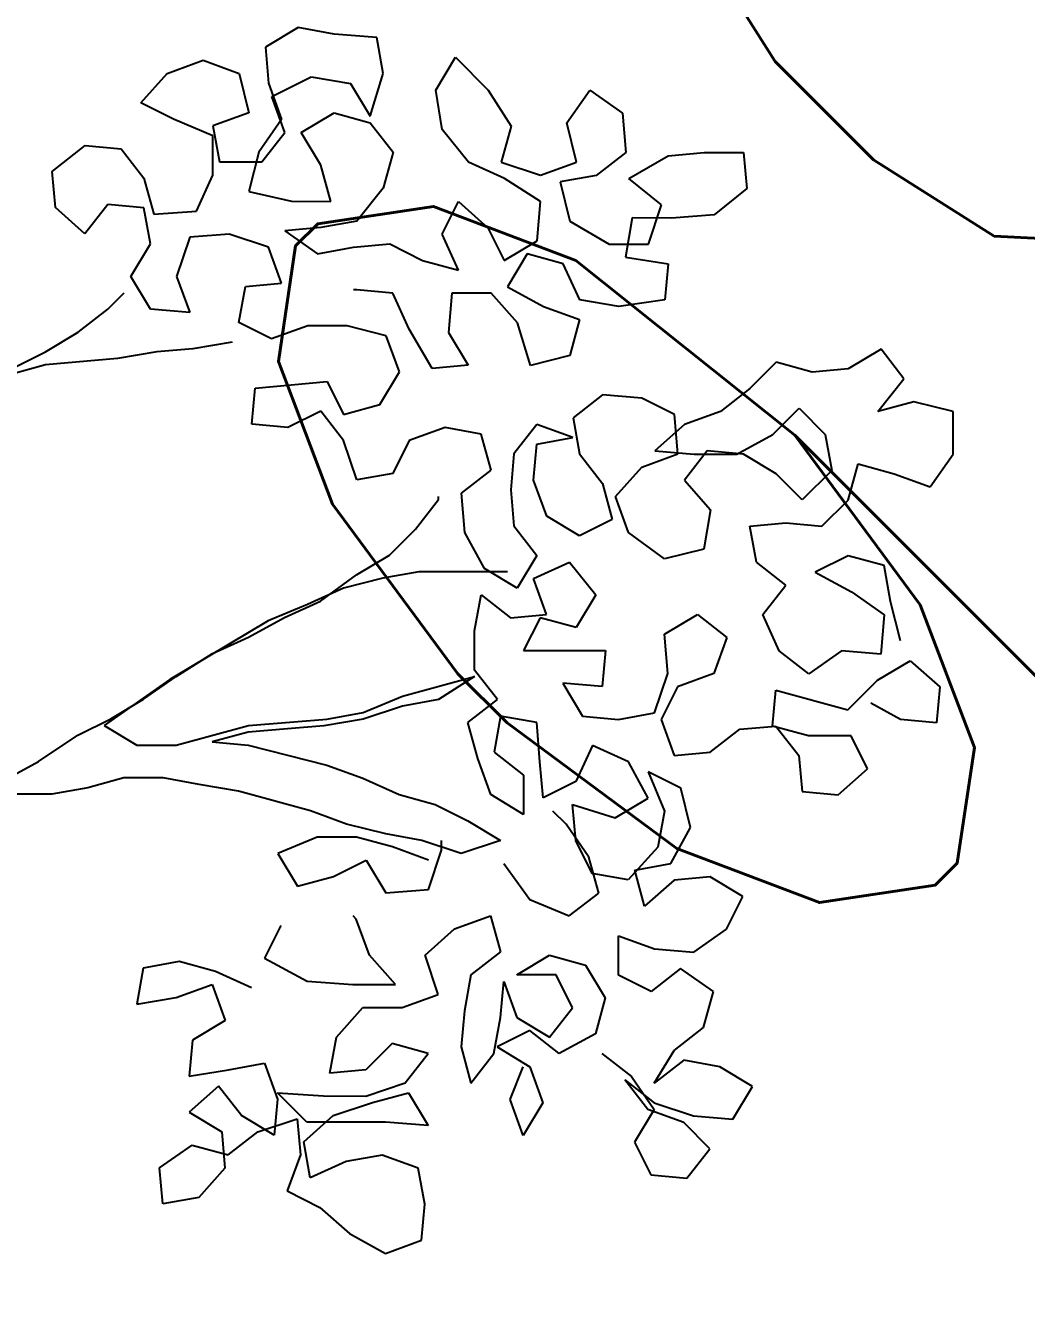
# Model space of a CAD drawing. Header units: millimetres. Extents: x 684983 to 685377, y 990360 to 990509.
# Drawn here: x 685053.026 to 685053.574, y 990443.245 to 990443.953 of the extents above; entities that cross this region are included whole.
import ezdxf

# ---------------------------------------------------------------- set-up
doc = ezdxf.new("R2010")
doc.units = ezdxf.units.MM
doc.layers.add('GRID LEVELS', color=7, linetype='Continuous', lineweight=13)
doc.layers.add('JACK  FRUIT TREE', color=7, linetype='Continuous')
doc.styles.get("Standard").update_dxf_attribs({"font": 'RomanS'})

# ---------------------------------------------------------------- blocks, each defined once
blk = doc.blocks.new('JT')
at = {"color": 3}
for p, q in [((0.58548, 1.18347, 157.72663), (0.5735, 1.1763, 157.72663)), ((0.59863, 1.18106, 157.72663), (0.58548, 1.18347, 157.72663)), ((0.61419, 1.17985, 157.72663), (0.59863, 1.18106, 157.72663)), ((0.61657, 1.16669, 157.72663), (0.61419, 1.17985, 157.72663)), ((0.5735, 1.1763, 157.72663), (0.57469, 1.16314, 157.72663)), ((0.5376, 1.16676, 157.72663), (0.55077, 1.17153, 157.72663)), ((0.55077, 1.17153, 157.72663), (0.56392, 1.16674, 157.72663)), ((0.63571, 1.16069, 157.72663), (0.6429, 1.17265, 157.72663)), ((0.6429, 1.17265, 157.72663), (0.65485, 1.16067, 157.72663)), ((0.52802, 1.156, 157.72663), (0.5376, 1.16676, 157.72663)), ((0.56392, 1.16674, 157.72663), (0.5675, 1.15237, 157.72663)), ((0.57588, 1.15835, 157.72663), (0.59024, 1.16551, 157.72663)), ((0.59024, 1.16551, 157.72663), (0.6046, 1.16311, 157.72663)), ((0.61177, 1.15114, 157.72663), (0.61657, 1.16669, 157.72663)), ((0.57469, 1.16314, 157.72663), (0.57946, 1.14997, 157.72663)), ((0.6046, 1.16311, 157.72663), (0.61177, 1.15114, 157.72663)), ((0.63809, 1.14633, 157.72663), (0.63571, 1.16069, 157.72663)), ((0.65485, 1.16067, 157.72663), (0.66321, 1.1475, 157.72663)), ((0.53998, 1.15001, 157.72663), (0.52802, 1.156, 157.72663)), ((0.58065, 1.14518, 157.72663), (0.57588, 1.15835, 157.72663)), ((0.68355, 1.14868, 157.72663), (0.69194, 1.16064, 157.72663)), ((0.69194, 1.16064, 157.72663), (0.7039, 1.15225, 157.72663)), ((0.5675, 1.15237, 157.72663), (0.55433, 1.1476, 157.72663)), ((0.58664, 1.14518, 157.72663), (0.59861, 1.15235, 157.72663)), ((0.59861, 1.15235, 157.72663), (0.61177, 1.14874, 157.72663)), ((0.7039, 1.15225, 157.72663), (0.70508, 1.13789, 157.72663)), ((0.55433, 1.14401, 157.72663), (0.53998, 1.15001, 157.72663)), ((0.55433, 1.1476, 157.72663), (0.55672, 1.13444, 157.72663)), ((0.57946, 1.14997, 157.72663), (0.57108, 1.13801, 157.72663)), ((0.61177, 1.14874, 157.72663), (0.62013, 1.13797, 157.72663)), ((0.66321, 1.1475, 157.72663), (0.65961, 1.13434, 157.72663)), ((0.68713, 1.13432, 157.72663), (0.68355, 1.14868, 157.72663)), ((0.55432, 1.12965, 157.72663), (0.55433, 1.14401, 157.72663)), ((0.57227, 1.13442, 157.72663), (0.58065, 1.14518, 157.72663)), ((0.5938, 1.13321, 157.72663), (0.58664, 1.14518, 157.72663)), ((0.64765, 1.13435, 157.72663), (0.63809, 1.14633, 157.72663)), ((0.49569, 1.1309, 157.72663), (0.50767, 1.14046, 157.72663)), ((0.50767, 1.14046, 157.72663), (0.52083, 1.13926, 157.72663)), ((0.52083, 1.13926, 157.72663), (0.52919, 1.12848, 157.72663)), ((0.57108, 1.13801, 157.72663), (0.56747, 1.12366, 157.72663)), ((0.62013, 1.13797, 157.72663), (0.61653, 1.12481, 157.72663)), ((0.70508, 1.13789, 157.72663), (0.6943, 1.12953, 157.72663)), ((0.72063, 1.13668, 157.72663), (0.73379, 1.13786, 157.72663)), ((0.73379, 1.13786, 157.72663), (0.74815, 1.13785, 157.72663)), ((0.74815, 1.13785, 157.72663), (0.74934, 1.12469, 157.72663)), ((0.55672, 1.13444, 157.72663), (0.57227, 1.13442, 157.72663)), ((0.59738, 1.12004, 157.72663), (0.5938, 1.13321, 157.72663)), ((0.6608, 1.12836, 157.72663), (0.64765, 1.13435, 157.72663)), ((0.65961, 1.13434, 157.72663), (0.67396, 1.12954, 157.72663)), ((0.67396, 1.12954, 157.72663), (0.68713, 1.13432, 157.72663)), ((0.70627, 1.12832, 157.72663), (0.72063, 1.13668, 157.72663)), ((0.49688, 1.11774, 157.72663), (0.49569, 1.1309, 157.72663)), ((0.52919, 1.12848, 157.72663), (0.53277, 1.11532, 157.72663)), ((0.54832, 1.1165, 157.72663), (0.55432, 1.12965, 157.72663)), ((0.67396, 1.11997, 157.72663), (0.6608, 1.12836, 157.72663)), ((0.6943, 1.12953, 157.72663), (0.68114, 1.12714, 157.72663)), ((0.71822, 1.11874, 157.72663), (0.70627, 1.12832, 157.72663)), ((0.56747, 1.12366, 157.72663), (0.58302, 1.12006, 157.72663)), ((0.61653, 1.12481, 157.72663), (0.60695, 1.11286, 157.72663)), ((0.68114, 1.12714, 157.72663), (0.68472, 1.11278, 157.72663)), ((0.74934, 1.12469, 157.72663), (0.73736, 1.11513, 157.72663)), ((0.51602, 1.11892, 157.72663), (0.50764, 1.10816, 157.72663)), ((0.52918, 1.11771, 157.72663), (0.51602, 1.11892, 157.72663)), ((0.58302, 1.12006, 157.72663), (0.59738, 1.12004, 157.72663)), ((0.63805, 1.10804, 157.72663), (0.64404, 1.12, 157.72663)), ((0.64404, 1.12, 157.72663), (0.6548, 1.11042, 157.72663)), ((0.67275, 1.10562, 157.72663), (0.67396, 1.11997, 157.72663)), ((0.71342, 1.10438, 157.72663), (0.71822, 1.11874, 157.72663)), ((0.50764, 1.10816, 157.72663), (0.49688, 1.11774, 157.72663)), ((0.53156, 1.10455, 157.72663), (0.52918, 1.11771, 157.72663)), ((0.53277, 1.11532, 157.72663), (0.54832, 1.1165, 157.72663)), ((0.70745, 1.11396, 157.72663), (0.70504, 1.0996, 157.72663)), ((0.72181, 1.11395, 157.72663), (0.70745, 1.11396, 157.72663)), ((0.73736, 1.11513, 157.72663), (0.72181, 1.11395, 157.72663)), ((0.59378, 1.11047, 157.72663), (0.58062, 1.10929, 157.72663)), ((0.58062, 1.10929, 157.72663), (0.59258, 1.1009, 157.72663)), ((0.60695, 1.11286, 157.72663), (0.59378, 1.11047, 157.72663)), ((0.6548, 1.11042, 157.72663), (0.66077, 1.09845, 157.72663)), ((0.68472, 1.11278, 157.72663), (0.69907, 1.1044, 157.72663)), ((0.52437, 1.09259, 157.72663), (0.53156, 1.10455, 157.72663)), ((0.54592, 1.10693, 157.72663), (0.54112, 1.09258, 157.72663)), ((0.56028, 1.10811, 157.72663), (0.54592, 1.10693, 157.72663)), ((0.57463, 1.10331, 157.72663), (0.56028, 1.10811, 157.72663)), ((0.60574, 1.10328, 157.72663), (0.6189, 1.10447, 157.72663)), ((0.6189, 1.10447, 157.72663), (0.63086, 1.09848, 157.72663)), ((0.64402, 1.09487, 157.72663), (0.63805, 1.10804, 157.72663)), ((0.66077, 1.09845, 157.72663), (0.67275, 1.10562, 157.72663)), ((0.69907, 1.1044, 157.72663), (0.71342, 1.10438, 157.72663)), ((0.57941, 1.09015, 157.72663), (0.57463, 1.10331, 157.72663)), ((0.59258, 1.1009, 157.72663), (0.60574, 1.10328, 157.72663)), ((0.66915, 1.10083, 157.72663), (0.66196, 1.08888, 157.72663)), ((0.68231, 1.09723, 157.72663), (0.66915, 1.10083, 157.72663)), ((0.70504, 1.0996, 157.72663), (0.7206, 1.0972, 157.72663)), ((0.63086, 1.09848, 157.72663), (0.64402, 1.09487, 157.72663)), ((0.68828, 1.08407, 157.72663), (0.68231, 1.09723, 157.72663)), ((0.7206, 1.0972, 157.72663), (0.71939, 1.08404, 157.72663)), ((0.53154, 1.08062, 157.72663), (0.52437, 1.09259, 157.72663)), ((0.54112, 1.09258, 157.72663), (0.5459, 1.07941, 157.72663)), ((0.56625, 1.08896, 157.72663), (0.57941, 1.09015, 157.72663)), ((0.56384, 1.0758, 157.72663), (0.56625, 1.08896, 157.72663)), ((0.60692, 1.08773, 157.72663), (0.60573, 1.08773, 157.72663)), ((0.62008, 1.08652, 157.72663), (0.60692, 1.08773, 157.72663)), ((0.62605, 1.07335, 157.72663), (0.62008, 1.08652, 157.72663)), ((0.64162, 1.0865, 157.72663), (0.64041, 1.07214, 157.72663)), ((0.65598, 1.08649, 157.72663), (0.64162, 1.0865, 157.72663)), ((0.66554, 1.07571, 157.72663), (0.65598, 1.08649, 157.72663)), ((0.66196, 1.08888, 157.72663), (0.67512, 1.08168, 157.72663)), ((0.5459, 1.07941, 157.72663), (0.53154, 1.08062, 157.72663)), ((0.67512, 1.08168, 157.72663), (0.68827, 1.07689, 157.72663)), ((0.70264, 1.08166, 157.72663), (0.68828, 1.08407, 157.72663)), ((0.71939, 1.08404, 157.72663), (0.70264, 1.08166, 157.72663)), ((0.5758, 1.06981, 157.72663), (0.56384, 1.0758, 157.72663)), ((0.68827, 1.07689, 157.72663), (0.68467, 1.06373, 157.72663)), ((0.58897, 1.07458, 157.72663), (0.5758, 1.06981, 157.72663)), ((0.60332, 1.07457, 157.72663), (0.58897, 1.07458, 157.72663)), ((0.61768, 1.07097, 157.72663), (0.60332, 1.07457, 157.72663)), ((0.63442, 1.05899, 157.72663), (0.62605, 1.07335, 157.72663)), ((0.64041, 1.07214, 157.72663), (0.64758, 1.06017, 157.72663)), ((0.67031, 1.06015, 157.72663), (0.66554, 1.07571, 157.72663)), ((0.62245, 1.0578, 157.72663), (0.61768, 1.07097, 157.72663)), ((0.68467, 1.06373, 157.72663), (0.67031, 1.06015, 157.72663)), ((0.79834, 1.06602, 157.72663), (0.78637, 1.05885, 157.72663)), ((0.8067, 1.05524, 157.72663), (0.79834, 1.06602, 157.72663)), ((0.61526, 1.04585, 157.72663), (0.62245, 1.0578, 157.72663)), ((0.64758, 1.06017, 157.72663), (0.63442, 1.05899, 157.72663)), ((0.76005, 1.06127, 157.72663), (0.75047, 1.0517, 157.72663)), ((0.7732, 1.05767, 157.72663), (0.76005, 1.06127, 157.72663)), ((0.78637, 1.05885, 157.72663), (0.7732, 1.05767, 157.72663)), ((0.5698, 1.05187, 157.72663), (0.59613, 1.05424, 157.72663)), ((0.59613, 1.05424, 157.72663), (0.6021, 1.04227, 157.72663)), ((0.79712, 1.04329, 157.72663), (0.8067, 1.05524, 157.72663)), ((0.56859, 1.03871, 157.72663), (0.5698, 1.05187, 157.72663)), ((0.69662, 1.04936, 157.72663), (0.68585, 1.041, 157.72663)), ((0.71098, 1.04815, 157.72663), (0.69662, 1.04936, 157.72663)), ((0.72294, 1.04216, 157.72663), (0.71098, 1.04815, 157.72663)), ((0.75047, 1.0517, 157.72663), (0.73969, 1.04334, 157.72663)), ((0.59372, 1.04347, 157.72663), (0.58175, 1.0375, 157.72663)), ((0.60209, 1.0327, 157.72663), (0.59372, 1.04347, 157.72663)), ((0.6021, 1.04227, 157.72663), (0.61526, 1.04585, 157.72663)), ((0.73969, 1.04334, 157.72663), (0.72652, 1.03857, 157.72663)), ((0.75883, 1.03495, 157.72663), (0.76841, 1.04451, 157.72663)), ((0.76841, 1.04451, 157.72663), (0.77797, 1.03493, 157.72663)), ((0.81028, 1.04686, 157.72663), (0.79712, 1.04329, 157.72663)), ((0.82464, 1.04326, 157.72663), (0.81028, 1.04686, 157.72663)), ((0.82462, 1.02771, 157.72663), (0.82464, 1.04326, 157.72663)), ((0.58175, 1.0375, 157.72663), (0.56859, 1.03871, 157.72663)), ((0.67268, 1.03861, 157.72663), (0.6643, 1.02785, 157.72663)), ((0.68584, 1.03382, 157.72663), (0.67268, 1.03861, 157.72663)), ((0.68585, 1.041, 157.72663), (0.68823, 1.02783, 157.72663)), ((0.72652, 1.03857, 157.72663), (0.71575, 1.029, 157.72663)), ((0.72412, 1.0278, 157.72663), (0.72294, 1.04216, 157.72663)), ((0.63918, 1.03745, 157.72663), (0.62602, 1.03267, 157.72663)), ((0.65234, 1.03504, 157.72663), (0.63918, 1.03745, 157.72663)), ((0.65592, 1.02188, 157.72663), (0.65234, 1.03504, 157.72663)), ((0.67268, 1.03144, 157.72663), (0.68584, 1.03382, 157.72663)), ((0.74566, 1.02778, 157.72663), (0.75883, 1.03495, 157.72663)), ((0.77797, 1.03493, 157.72663), (0.78035, 1.02177, 157.72663)), ((0.60686, 1.01834, 157.72663), (0.60209, 1.0327, 157.72663)), ((0.62602, 1.03267, 157.72663), (0.62002, 1.02072, 157.72663)), ((0.67147, 1.01828, 157.72663), (0.67268, 1.03144, 157.72663)), ((0.71575, 1.029, 157.72663), (0.7301, 1.02779, 157.72663)), ((0.73489, 1.02899, 157.72663), (0.72651, 1.01823, 157.72663)), ((0.74805, 1.02778, 157.72663), (0.73489, 1.02899, 157.72663)), ((0.6643, 1.02785, 157.72663), (0.66309, 1.01469, 157.72663)), ((0.68823, 1.02783, 157.72663), (0.69659, 1.01706, 157.72663)), ((0.71096, 1.02303, 157.72663), (0.72412, 1.0278, 157.72663)), ((0.7301, 1.02779, 157.72663), (0.74566, 1.02778, 157.72663)), ((0.76001, 1.02059, 157.72663), (0.74805, 1.02778, 157.72663)), ((0.78632, 1.01099, 157.72663), (0.78992, 1.02415, 157.72663)), ((0.78992, 1.02415, 157.72663), (0.80308, 1.02055, 157.72663)), ((0.81624, 1.01575, 157.72663), (0.82462, 1.02771, 157.72663)), ((0.62002, 1.02072, 157.72663), (0.60686, 1.01834, 157.72663)), ((0.64514, 1.01351, 157.72663), (0.65592, 1.02188, 157.72663)), ((0.70138, 1.01227, 157.72663), (0.71096, 1.02303, 157.72663)), ((0.76957, 1.01101, 157.72663), (0.76001, 1.02059, 157.72663)), ((0.78035, 1.02177, 157.72663), (0.76957, 1.01101, 157.72663)), ((0.80308, 1.02055, 157.72663), (0.81624, 1.01575, 157.72663)), ((0.66309, 1.01469, 157.72663), (0.66428, 1.00153, 157.72663)), ((0.67624, 1.00511, 157.72663), (0.67147, 1.01828, 157.72663)), ((0.69659, 1.01706, 157.72663), (0.70017, 1.00389, 157.72663)), ((0.72651, 1.01823, 157.72663), (0.73607, 1.00745, 157.72663)), ((0.64633, 0.99916, 157.72663), (0.64514, 1.01351, 157.72663)), ((0.70615, 0.9991, 157.72663), (0.70138, 1.01227, 157.72663)), ((0.77674, 1.00143, 157.72663), (0.78632, 1.01099, 157.72663)), ((0.6882, 0.99792, 157.72663), (0.67624, 1.00511, 157.72663)), ((0.73607, 1.00745, 157.72663), (0.73366, 0.99309, 157.72663)), ((0.66428, 1.00153, 157.72663), (0.67264, 0.99076, 157.72663)), ((0.70017, 1.00389, 157.72663), (0.6882, 0.99792, 157.72663)), ((0.75042, 1.00145, 157.72663), (0.76358, 1.00264, 157.72663)), ((0.7528, 0.98829, 157.72663), (0.75042, 1.00145, 157.72663)), ((0.76358, 1.00264, 157.72663), (0.77674, 1.00143, 157.72663)), ((0.65349, 0.98599, 157.72663), (0.64633, 0.99916, 157.72663)), ((0.7193, 0.98952, 157.72663), (0.70615, 0.9991, 157.72663)), ((0.73366, 0.99309, 157.72663), (0.7193, 0.98952, 157.72663)), ((0.67264, 0.99076, 157.72663), (0.66545, 0.9788, 157.72663)), ((0.67144, 0.98238, 157.72663), (0.6846, 0.98835, 157.72663)), ((0.6846, 0.98835, 157.72663), (0.69416, 0.97638, 157.72663)), ((0.76356, 0.9799, 157.72663), (0.7528, 0.98829, 157.72663)), ((0.7863, 0.99065, 157.72663), (0.77433, 0.98468, 157.72663)), ((0.79946, 0.98705, 157.72663), (0.7863, 0.99065, 157.72663)), ((0.80184, 0.97389, 157.72663), (0.79946, 0.98705, 157.72663)), ((0.66545, 0.9788, 157.72663), (0.65349, 0.98599, 157.72663)), ((0.67621, 0.96922, 157.72663), (0.67144, 0.98238, 157.72663)), ((0.77433, 0.98468, 157.72663), (0.78749, 0.97749, 157.72663)), ((0.75518, 0.96914, 157.72663), (0.76356, 0.9799, 157.72663)), ((0.78749, 0.97749, 157.72663), (0.79945, 0.9691, 157.72663)), ((0.64988, 0.96326, 157.72663), (0.65229, 0.97642, 157.72663)), ((0.65229, 0.97642, 157.72663), (0.66305, 0.96803, 157.72663)), ((0.69416, 0.97638, 157.72663), (0.68697, 0.96442, 157.72663)), ((0.80542, 0.95953, 157.72663), (0.80184, 0.97389, 157.72663)), ((0.66305, 0.96803, 157.72663), (0.67621, 0.96922, 157.72663)), ((0.67382, 0.96802, 157.72663), (0.66782, 0.95606, 157.72663)), ((0.68697, 0.96442, 157.72663), (0.67382, 0.96802, 157.72663)), ((0.71928, 0.962, 157.72663), (0.73125, 0.96917, 157.72663)), ((0.73125, 0.96917, 157.72663), (0.74201, 0.96078, 157.72663)), ((0.76115, 0.95598, 157.72663), (0.75518, 0.96914, 157.72663)), ((0.79945, 0.9691, 157.72663), (0.79824, 0.95475, 157.72663)), ((0.64987, 0.9489, 157.72663), (0.64988, 0.96326, 157.72663)), ((0.72046, 0.94764, 157.72663), (0.71928, 0.962, 157.72663)), ((0.74201, 0.96078, 157.72663), (0.73721, 0.94762, 157.72663)), ((0.66782, 0.95606, 157.72663), (0.69773, 0.95604, 157.72663)), ((0.69773, 0.95604, 157.72663), (0.69653, 0.94288, 157.72663)), ((0.77191, 0.94759, 157.72663), (0.76115, 0.95598, 157.72663)), ((0.78388, 0.95596, 157.72663), (0.77191, 0.94759, 157.72663)), ((0.79824, 0.95475, 157.72663), (0.78388, 0.95596, 157.72663)), ((0.65823, 0.93813, 157.72663), (0.64987, 0.9489, 157.72663)), ((0.79703, 0.94518, 157.72663), (0.809, 0.95234, 157.72663)), ((0.809, 0.95234, 157.72663), (0.81976, 0.94276, 157.72663)), ((0.69653, 0.94288, 157.72663), (0.68217, 0.94409, 157.72663)), ((0.68217, 0.94409, 157.72663), (0.68934, 0.93211, 157.72663)), ((0.71566, 0.93329, 157.72663), (0.72046, 0.94764, 157.72663)), ((0.73721, 0.94762, 157.72663), (0.72404, 0.94285, 157.72663)), ((0.78625, 0.93442, 157.72663), (0.79703, 0.94518, 157.72663)), ((0.72404, 0.94285, 157.72663), (0.71805, 0.93089, 157.72663)), ((0.75873, 0.92846, 157.72663), (0.75994, 0.94162, 157.72663)), ((0.75994, 0.94162, 157.72663), (0.78625, 0.93442, 157.72663)), ((0.81976, 0.94276, 157.72663), (0.81855, 0.9296, 157.72663)), ((0.64746, 0.92976, 157.72663), (0.65823, 0.93813, 157.72663)), ((0.80539, 0.93081, 157.72663), (0.79463, 0.9368, 157.72663)), ((0.65104, 0.9166, 157.72663), (0.64746, 0.92976, 157.72663)), ((0.65943, 0.93214, 157.72663), (0.65702, 0.91898, 157.72663)), ((0.67258, 0.92974, 157.72663), (0.65943, 0.93214, 157.72663)), ((0.67377, 0.91538, 157.72663), (0.67258, 0.92974, 157.72663)), ((0.68934, 0.93211, 157.72663), (0.7025, 0.93091, 157.72663)), ((0.7025, 0.93091, 157.72663), (0.71566, 0.93329, 157.72663)), ((0.71805, 0.93089, 157.72663), (0.72282, 0.91773, 157.72663)), ((0.81855, 0.9296, 157.72663), (0.80539, 0.93081, 157.72663)), ((0.73599, 0.91891, 157.72663), (0.74676, 0.92728, 157.72663)), ((0.74676, 0.92728, 157.72663), (0.75992, 0.92846, 157.72663)), ((0.77189, 0.92486, 157.72663), (0.75873, 0.92846, 157.72663)), ((0.75992, 0.92846, 157.72663), (0.76829, 0.91768, 157.72663)), ((0.78744, 0.92485, 157.72663), (0.77189, 0.92486, 157.72663)), ((0.79341, 0.91288, 157.72663), (0.78744, 0.92485, 157.72663)), ((0.69292, 0.92134, 157.72663), (0.68692, 0.90819, 157.72663)), ((0.70607, 0.91535, 157.72663), (0.69292, 0.92134, 157.72663)), ((0.65581, 0.90343, 157.72663), (0.65104, 0.9166, 157.72663)), ((0.65702, 0.91898, 157.72663), (0.66778, 0.9106, 157.72663)), ((0.67495, 0.90222, 157.72663), (0.67377, 0.91538, 157.72663)), ((0.71324, 0.90218, 157.72663), (0.70607, 0.91535, 157.72663)), ((0.72282, 0.91773, 157.72663), (0.73599, 0.91891, 157.72663)), ((0.76829, 0.91768, 157.72663), (0.76947, 0.90452, 157.72663)), ((0.66778, 0.9106, 157.72663), (0.66777, 0.89624, 157.72663)), ((0.72521, 0.90576, 157.72663), (0.71325, 0.91175, 157.72663)), ((0.71325, 0.91175, 157.72663), (0.71922, 0.89739, 157.72663)), ((0.78263, 0.90331, 157.72663), (0.79341, 0.91288, 157.72663)), ((0.68692, 0.90819, 157.72663), (0.67495, 0.90222, 157.72663)), ((0.66777, 0.89624, 157.72663), (0.65581, 0.90343, 157.72663)), ((0.70127, 0.89501, 157.72663), (0.71324, 0.90218, 157.72663)), ((0.72878, 0.8914, 157.72663), (0.72521, 0.90576, 157.72663)), ((0.76947, 0.90452, 157.72663), (0.78263, 0.90331, 157.72663)), ((0.68332, 0.89264, 157.72663), (0.67854, 0.89743, 157.72663)), ((0.6869, 0.88665, 157.72663), (0.68572, 0.89981, 157.72663)), ((0.68572, 0.89981, 157.72663), (0.70127, 0.89501, 157.72663)), ((0.71922, 0.89739, 157.72663), (0.71681, 0.88423, 157.72663)), ((0.69168, 0.88066, 157.72663), (0.68332, 0.89264, 157.72663)), ((0.59238, 0.88793, 157.72663), (0.57802, 0.88197, 157.72663)), ((0.60674, 0.88792, 157.72663), (0.59238, 0.88793, 157.72663)), ((0.6199, 0.88432, 157.72663), (0.60674, 0.88792, 157.72663)), ((0.72159, 0.87824, 157.72663), (0.72878, 0.8914, 157.72663)), ((0.63306, 0.87952, 157.72663), (0.6199, 0.88432, 157.72663)), ((0.63305, 0.86875, 157.72663), (0.63784, 0.88311, 157.72663)), ((0.63784, 0.88311, 157.72663), (0.63785, 0.8867, 157.72663)), ((0.69287, 0.87468, 157.72663), (0.6869, 0.88665, 157.72663)), ((0.71681, 0.88423, 157.72663), (0.70603, 0.87228, 157.72663)), ((0.57802, 0.88197, 157.72663), (0.58519, 0.86999, 157.72663)), ((0.59835, 0.87357, 157.72663), (0.61032, 0.87954, 157.72663)), ((0.61032, 0.87954, 157.72663), (0.61749, 0.86757, 157.72663)), ((0.66057, 0.8783, 157.72663), (0.67013, 0.86513, 157.72663)), ((0.69526, 0.8675, 157.72663), (0.69168, 0.88066, 157.72663)), ((0.70843, 0.87586, 157.72663), (0.72159, 0.87824, 157.72663)), ((0.58519, 0.86999, 157.72663), (0.59835, 0.87357, 157.72663)), ((0.70603, 0.87228, 157.72663), (0.69287, 0.87468, 157.72663)), ((0.71201, 0.8627, 157.72663), (0.70843, 0.87586, 157.72663)), ((0.73595, 0.87345, 157.72663), (0.72278, 0.87226, 157.72663)), ((0.7479, 0.86626, 157.72663), (0.73595, 0.87345, 157.72663)), ((0.61749, 0.86757, 157.72663), (0.63305, 0.86875, 157.72663)), ((0.72278, 0.87226, 157.72663), (0.71201, 0.8627, 157.72663)), ((0.67013, 0.86513, 157.72663), (0.68448, 0.85914, 157.72663)), ((0.68448, 0.85914, 157.72663), (0.69526, 0.8675, 157.72663)), ((0.74191, 0.8543, 157.72663), (0.7479, 0.86626, 157.72663)), ((0.60671, 0.85801, 157.72663), (0.60552, 0.85921, 157.72663)), ((0.6426, 0.85439, 157.72663), (0.65577, 0.85916, 157.72663)), ((0.65577, 0.85916, 157.72663), (0.65935, 0.846, 157.72663)), ((0.57919, 0.85564, 157.72663), (0.5732, 0.84368, 157.72663)), ((0.61149, 0.84484, 157.72663), (0.60671, 0.85801, 157.72663)), ((0.63183, 0.84483, 157.72663), (0.6426, 0.85439, 157.72663)), ((0.72994, 0.84593, 157.72663), (0.74191, 0.8543, 157.72663)), ((0.70241, 0.83758, 157.72663), (0.70242, 0.85194, 157.72663)), ((0.70242, 0.85194, 157.72663), (0.71558, 0.84714, 157.72663)), ((0.62105, 0.83407, 157.72663), (0.61149, 0.84484, 157.72663)), ((0.6366, 0.83046, 157.72663), (0.63183, 0.84483, 157.72663)), ((0.65935, 0.846, 157.72663), (0.64857, 0.83763, 157.72663)), ((0.66532, 0.83762, 157.72663), (0.67729, 0.84478, 157.72663)), ((0.67729, 0.84478, 157.72663), (0.69045, 0.84118, 157.72663)), ((0.71558, 0.84714, 157.72663), (0.72994, 0.84593, 157.72663)), ((0.52893, 0.84013, 157.72663), (0.52652, 0.82698, 157.72663)), ((0.54209, 0.84252, 157.72663), (0.52893, 0.84013, 157.72663)), ((0.55525, 0.83891, 157.72663), (0.54209, 0.84252, 157.72663)), ((0.5732, 0.84368, 157.72663), (0.58875, 0.83529, 157.72663)), ((0.69045, 0.84118, 157.72663), (0.69762, 0.82921, 157.72663)), ((0.72515, 0.83995, 157.72663), (0.71437, 0.83159, 157.72663)), ((0.7371, 0.83157, 157.72663), (0.72515, 0.83995, 157.72663)), ((0.5684, 0.83292, 157.72663), (0.55525, 0.83891, 157.72663)), ((0.58875, 0.83529, 157.72663), (0.6055, 0.83408, 157.72663)), ((0.64857, 0.83763, 157.72663), (0.64617, 0.82447, 157.72663)), ((0.65932, 0.82207, 157.72663), (0.66053, 0.83523, 157.72663)), ((0.66053, 0.83523, 157.72663), (0.66531, 0.82206, 157.72663)), ((0.67968, 0.8376, 157.72663), (0.66532, 0.83762, 157.72663)), ((0.68565, 0.82563, 157.72663), (0.67968, 0.8376, 157.72663)), ((0.71437, 0.83159, 157.72663), (0.70241, 0.83758, 157.72663)), ((0.54088, 0.82936, 157.72663), (0.55405, 0.83413, 157.72663)), ((0.55405, 0.83413, 157.72663), (0.55882, 0.82096, 157.72663)), ((0.6055, 0.83408, 157.72663), (0.62105, 0.83407, 157.72663)), ((0.62343, 0.82569, 157.72663), (0.6366, 0.83046, 157.72663)), ((0.7335, 0.81841, 157.72663), (0.7371, 0.83157, 157.72663)), ((0.52652, 0.82698, 157.72663), (0.54088, 0.82936, 157.72663)), ((0.5995, 0.81494, 157.72663), (0.60908, 0.8257, 157.72663)), ((0.60908, 0.8257, 157.72663), (0.62343, 0.82569, 157.72663)), ((0.69762, 0.82921, 157.72663), (0.69402, 0.81605, 157.72663)), ((0.55882, 0.82096, 157.72663), (0.54685, 0.8138, 157.72663)), ((0.64617, 0.82447, 157.72663), (0.64496, 0.81131, 157.72663)), ((0.65692, 0.80891, 157.72663), (0.65932, 0.82207, 157.72663)), ((0.66531, 0.82206, 157.72663), (0.67727, 0.81487, 157.72663)), ((0.67727, 0.81487, 157.72663), (0.68565, 0.82563, 157.72663)), ((0.67009, 0.81727, 157.72663), (0.65812, 0.8113, 157.72663)), ((0.68085, 0.80889, 157.72663), (0.67009, 0.81727, 157.72663)), ((0.72273, 0.81005, 157.72663), (0.7335, 0.81841, 157.72663)), ((0.54685, 0.8138, 157.72663), (0.54564, 0.80064, 157.72663)), ((0.59709, 0.80179, 157.72663), (0.5995, 0.81494, 157.72663)), ((0.61983, 0.81253, 157.72663), (0.61025, 0.80297, 157.72663)), ((0.63299, 0.80893, 157.72663), (0.61983, 0.81253, 157.72663)), ((0.69402, 0.81605, 157.72663), (0.68085, 0.80889, 157.72663)), ((0.62461, 0.79817, 157.72663), (0.63299, 0.80893, 157.72663)), ((0.64496, 0.81131, 157.72663), (0.64853, 0.79815, 157.72663)), ((0.64853, 0.79815, 157.72663), (0.65692, 0.80891, 157.72663)), ((0.65812, 0.8113, 157.72663), (0.67008, 0.80411, 157.72663)), ((0.6964, 0.80887, 157.72663), (0.70716, 0.80049, 157.72663)), ((0.71554, 0.79809, 157.72663), (0.72273, 0.81005, 157.72663)), ((0.54564, 0.80064, 157.72663), (0.56, 0.80302, 157.72663)), ((0.56, 0.80302, 157.72663), (0.57316, 0.8054, 157.72663)), ((0.57316, 0.8054, 157.72663), (0.57794, 0.79223, 157.72663)), ((0.61025, 0.80297, 157.72663), (0.59709, 0.80179, 157.72663)), ((0.66289, 0.79215, 157.72663), (0.66768, 0.80411, 157.72663)), ((0.67008, 0.80411, 157.72663), (0.67485, 0.79095, 157.72663)), ((0.72631, 0.80645, 157.72663), (0.71554, 0.79809, 157.72663)), ((0.73947, 0.80405, 157.72663), (0.72631, 0.80645, 157.72663)), ((0.75143, 0.79686, 157.72663), (0.73947, 0.80405, 157.72663)), ((0.61024, 0.7934, 157.72663), (0.62461, 0.79817, 157.72663)), ((0.71313, 0.78852, 157.72663), (0.70477, 0.79929, 157.72663)), ((0.70477, 0.79929, 157.72663), (0.71553, 0.79091, 157.72663)), ((0.70716, 0.80049, 157.72663), (0.71553, 0.78852, 157.72663)), ((0.55641, 0.79704, 157.72663), (0.54563, 0.78747, 157.72663)), ((0.56477, 0.78626, 157.72663), (0.55641, 0.79704, 157.72663)), ((0.5887, 0.78385, 157.72663), (0.57794, 0.79462, 157.72663)), ((0.57794, 0.79462, 157.72663), (0.59469, 0.79341, 157.72663)), ((0.59469, 0.79341, 157.72663), (0.61024, 0.7934, 157.72663)), ((0.61263, 0.791, 157.72663), (0.6258, 0.79458, 157.72663)), ((0.6258, 0.79458, 157.72663), (0.63297, 0.78261, 157.72663)), ((0.74424, 0.7849, 157.72663), (0.75143, 0.79686, 157.72663)), ((0.57794, 0.79223, 157.72663), (0.57673, 0.77907, 157.72663)), ((0.59827, 0.78623, 157.72663), (0.61263, 0.791, 157.72663)), ((0.66766, 0.77899, 157.72663), (0.66289, 0.79215, 157.72663)), ((0.67485, 0.79095, 157.72663), (0.66766, 0.77899, 157.72663)), ((0.71553, 0.78852, 157.72663), (0.70834, 0.77656, 157.72663)), ((0.72629, 0.78372, 157.72663), (0.71313, 0.78852, 157.72663)), ((0.71553, 0.79091, 157.72663), (0.72988, 0.78611, 157.72663)), ((0.54563, 0.78747, 157.72663), (0.55759, 0.78029, 157.72663)), ((0.57673, 0.77907, 157.72663), (0.56477, 0.78626, 157.72663)), ((0.57075, 0.78027, 157.72663), (0.58511, 0.78505, 157.72663)), ((0.58511, 0.78505, 157.72663), (0.5863, 0.77188, 157.72663)), ((0.5875, 0.77667, 157.72663), (0.59827, 0.78623, 157.72663)), ((0.61741, 0.78382, 157.72663), (0.5887, 0.78385, 157.72663)), ((0.63297, 0.78261, 157.72663), (0.61741, 0.78382, 157.72663)), ((0.73585, 0.77414, 157.72663), (0.72629, 0.78372, 157.72663)), ((0.72988, 0.78611, 157.72663), (0.74424, 0.7849, 157.72663)), ((0.55759, 0.78029, 157.72663), (0.55877, 0.76712, 157.72663)), ((0.55997, 0.77191, 157.72663), (0.57075, 0.78027, 157.72663)), ((0.53484, 0.76714, 157.72663), (0.54682, 0.77551, 157.72663)), ((0.54682, 0.77551, 157.72663), (0.55997, 0.77191, 157.72663)), ((0.58988, 0.76351, 157.72663), (0.5875, 0.77667, 157.72663)), ((0.70834, 0.77656, 157.72663), (0.71431, 0.76459, 157.72663)), ((0.72747, 0.76338, 157.72663), (0.73585, 0.77414, 157.72663)), ((0.5863, 0.77188, 157.72663), (0.5815, 0.75873, 157.72663)), ((0.60304, 0.76948, 157.72663), (0.58988, 0.76351, 157.72663)), ((0.61621, 0.77186, 157.72663), (0.60304, 0.76948, 157.72663)), ((0.62936, 0.76706, 157.72663), (0.61621, 0.77186, 157.72663)), ((0.53603, 0.75398, 157.72663), (0.53484, 0.76714, 157.72663)), ((0.55877, 0.76712, 157.72663), (0.54919, 0.75636, 157.72663)), ((0.63174, 0.7539, 157.72663), (0.62936, 0.76706, 157.72663)), ((0.71431, 0.76459, 157.72663), (0.72747, 0.76338, 157.72663)), ((0.54919, 0.75636, 157.72663), (0.53603, 0.75398, 157.72663)), ((0.5815, 0.75873, 157.72663), (0.59346, 0.75273, 157.72663)), ((0.59346, 0.75273, 157.72663), (0.60422, 0.74315, 157.72663)), ((0.63054, 0.74074, 157.72663), (0.63174, 0.7539, 157.72663)), ((0.60422, 0.74315, 157.72663), (0.61737, 0.73596, 157.72663)), ((0.61737, 0.73596, 157.72663), (0.63054, 0.74074, 157.72663))]:
    blk.add_line(p, q, dxfattribs=at)
for p, q in [((0.51599, 1.08063, 157.72663), (0.52197, 1.08661, 157.72663)), ((0.50521, 1.07227, 157.72663), (0.51599, 1.08063, 157.72663)), ((0.49324, 1.0651, 157.72663), (0.50521, 1.07227, 157.72663)), ((0.56144, 1.06863, 157.72663), (0.54708, 1.06625, 157.72663)), ((0.48127, 1.05913, 157.72663), (0.49324, 1.0651, 157.72663)), ((0.51956, 1.06268, 157.72663), (0.49324, 1.06032, 157.72663)), ((0.53392, 1.06506, 157.72663), (0.51956, 1.06268, 157.72663)), ((0.54708, 1.06625, 157.72663), (0.53392, 1.06506, 157.72663)), ((0.49324, 1.06032, 157.72663), (0.48007, 1.05674, 157.72663)), ((0.62838, 1.00037, 157.72663), (0.63677, 1.01113, 157.72663)), ((0.63677, 1.01113, 157.72663), (0.63677, 1.01233, 157.72663)), ((0.6188, 0.99081, 157.72663), (0.62838, 1.00037, 157.72663)), ((0.60683, 0.98364, 157.72663), (0.6188, 0.99081, 157.72663)), ((0.59366, 0.97408, 157.72663), (0.60683, 0.98364, 157.72663)), ((0.6164, 0.98243, 157.72663), (0.60204, 0.97886, 157.72663)), ((0.62956, 0.98481, 157.72663), (0.6164, 0.98243, 157.72663)), ((0.66187, 0.98478, 157.72663), (0.62956, 0.98481, 157.72663)), ((0.60204, 0.97886, 157.72663), (0.58887, 0.97289, 157.72663)), ((0.58887, 0.97289, 157.72663), (0.57451, 0.96692, 157.72663)), ((0.58049, 0.96811, 157.72663), (0.59366, 0.97408, 157.72663)), ((0.56732, 0.96094, 157.72663), (0.58049, 0.96811, 157.72663)), ((0.57451, 0.96692, 157.72663), (0.5386, 0.94541, 157.72663)), ((0.55416, 0.95497, 157.72663), (0.56732, 0.96094, 157.72663)), ((0.54099, 0.94661, 157.72663), (0.55416, 0.95497, 157.72663)), ((0.5386, 0.94541, 157.72663), (0.51465, 0.92869, 157.72663)), ((0.52902, 0.93824, 157.72663), (0.54099, 0.94661, 157.72663)), ((0.62354, 0.93935, 157.72663), (0.64987, 0.94651, 157.72663)), ((0.64987, 0.94651, 157.72663), (0.6367, 0.93815, 157.72663)), ((0.60918, 0.93338, 157.72663), (0.62354, 0.93935, 157.72663)), ((0.51705, 0.93108, 157.72663), (0.52902, 0.93824, 157.72663)), ((0.62354, 0.93576, 157.72663), (0.60917, 0.93099, 157.72663)), ((0.6367, 0.93815, 157.72663), (0.62354, 0.93576, 157.72663)), ((0.50508, 0.9251, 157.72663), (0.51705, 0.93108, 157.72663)), ((0.5673, 0.92864, 157.72663), (0.59601, 0.931, 157.72663)), ((0.60917, 0.93099, 157.72663), (0.59481, 0.92861, 157.72663)), ((0.59601, 0.931, 157.72663), (0.60918, 0.93338, 157.72663)), ((0.49071, 0.91555, 157.72663), (0.50508, 0.9251, 157.72663)), ((0.51465, 0.92869, 157.72663), (0.52661, 0.9215, 157.72663)), ((0.54097, 0.92148, 157.72663), (0.5673, 0.92864, 157.72663)), ((0.56729, 0.92624, 157.72663), (0.55413, 0.92267, 157.72663)), ((0.58165, 0.92743, 157.72663), (0.56729, 0.92624, 157.72663)), ((0.59481, 0.92861, 157.72663), (0.58165, 0.92743, 157.72663)), ((0.52661, 0.9215, 157.72663), (0.54097, 0.92148, 157.72663)), ((0.55413, 0.92267, 157.72663), (0.56729, 0.92146, 157.72663)), ((0.56729, 0.92146, 157.72663), (0.596, 0.91425, 157.72663)), ((0.47754, 0.90838, 157.72663), (0.49071, 0.91555, 157.72663)), ((0.596, 0.91425, 157.72663), (0.60915, 0.90946, 157.72663)), ((0.50865, 0.90596, 157.72663), (0.49548, 0.90358, 157.72663)), ((0.52181, 0.90954, 157.72663), (0.50865, 0.90596, 157.72663)), ((0.53617, 0.90952, 157.72663), (0.52181, 0.90954, 157.72663)), ((0.54933, 0.90712, 157.72663), (0.53617, 0.90952, 157.72663)), ((0.56368, 0.90471, 157.72663), (0.54933, 0.90712, 157.72663)), ((0.60915, 0.90946, 157.72663), (0.62231, 0.90346, 157.72663)), ((0.49548, 0.90358, 157.72663), (0.47993, 0.90359, 157.72663)), ((0.59, 0.89751, 157.72663), (0.56368, 0.90471, 157.72663)), ((0.62231, 0.90346, 157.72663), (0.63547, 0.89986, 157.72663)), ((0.60316, 0.89271, 157.72663), (0.59, 0.89751, 157.72663)), ((0.63547, 0.89986, 157.72663), (0.64743, 0.89387, 157.72663)), ((0.61751, 0.88911, 157.72663), (0.60316, 0.89271, 157.72663)), ((0.64743, 0.89387, 157.72663), (0.65938, 0.88668, 157.72663)), ((0.63067, 0.8867, 157.72663), (0.61751, 0.88911, 157.72663)), ((0.64502, 0.8819, 157.72663), (0.63067, 0.8867, 157.72663)), ((0.65938, 0.88668, 157.72663), (0.64502, 0.8819, 157.72663))]:
    blk.add_line(p, q)

msp = doc.modelspace()

# ---------------------------------------------------------------- block references
at = {"layer": 'JACK  FRUIT TREE', "xscale": 1.5, "yscale": 1.5, "zscale": 1.5}
msp.add_blockref('JT', (685052.29653, 990442.17686, -137.90095), dxfattribs=at)

# ---------------------------------------------------------------- texts
at = {"layer": 'GRID LEVELS', "width": 0.5}
msp.add_text('98.614', height=0.8, rotation=45, dxfattribs=at).set_placement((685053.62998, 990443.15777, 98.61396))

doc.saveas('drawing.dxf')
